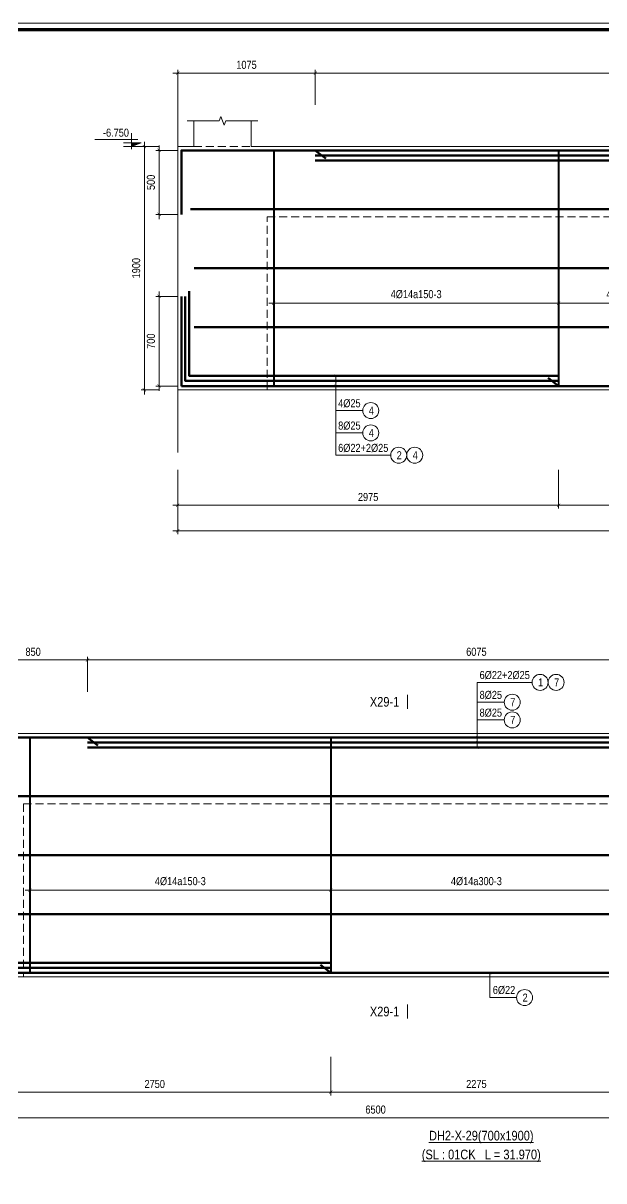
# Model space of a CAD drawing. Header units: millimetres. Extents: x 3014920 to 3563667, y -1638653 to -1356471.
# Drawn here: x 3369106 to 3373641, y -1595356 to -1586316 of the extents above; entities that cross this region are included whole.
import ezdxf
from ezdxf.enums import TextEntityAlignment as Align
from ezdxf.xclip import XClip

# ---------------------------------------------------------------- set-up
doc = ezdxf.new("R2010")
doc.units = ezdxf.units.MM
doc.header["$MEASUREMENT"] = 0
doc.header["$XCLIPFRAME"] = 0
doc.header["$PDMODE"] = 2
for name, pattern in [('6 TANG DIEN HINH 14-15$0$ACAD_ISO10W100', [18, 12, -3, 0, -3]), ('ACAD_ISO04W100', [30, 24, -3, 0, -3]), ('HIDDEN', [0.375, 0.25, -0.125])]:
    doc.linetypes.add(name, pattern=pattern)
doc.layers.get('0').update_dxf_attribs({"lineweight": 9})
doc.layers.get('Defpoints').update_dxf_attribs({"color": 10, "lineweight": 0})
for name, color, linetype, lineweight in [('CDAI', 21, 'Continuous', 40), ('CTHEP', 50, 'Continuous', 50), ('DBAO', 90, 'Continuous', 13), ('DGIONG', 130, 'Continuous', 13), ('HATCH', 154, 'Continuous', 9), ('KTH', 154, 'Continuous', 9), ('Net khuat', 8, 'HIDDEN', 13), ('TEXT', 7, 'Continuous', 15), ('TRUC', 251, 'ACAD_ISO04W100', 9)]:
    doc.layers.add(name, color=color, linetype=linetype, lineweight=lineweight)
doc.styles.add('Star-HelCon', font='VHELVCN_0.TTF')
doc.styles.add('TTP-HelCon', font='VHELVCN_0.TTF')
doc.styles.add('VNI-HELVE-CONDENSE', font='VHELVCN_0.TTF')
doc.dimstyles.new('kc-25', dxfattribs={"dimtxt": 62.5, "dimasz": 20, "dimexe": 20, "dimexo": 50, "dimgap": 25, "dimtad": 3, "dimdec": 0, "dimzin": 0, "dimdsep": 46, "dimtxsty": 'VNI-HELVE-CONDENSE', "dimblk": 'DIM', "dimcen": 2.5, "dimclrd": 256, "dimclre": 154, "dimclrt": 7, "dimaunit": 1, "dimadec": 0, "dimazin": 0, "dimtfac": 1, "dimtdec": 0, "dimtix": 1, "dimtmove": 0, "dimatfit": 3, "dimldrblk": 'DOT', "dimfxl": 1, "dimtolj": 1, "dimtzin": 0, "dimarcsym": 0})
doc.dimstyles.new('TTP-25', dxfattribs={"dimscale": 25, "dimtxt": 2.5, "dimasz": 1, "dimexe": 1, "dimexo": 1, "dimgap": 0.09, "dimtad": 0, "dimdec": 4, "dimrnd": 1, "dimzin": 9, "dimdsep": 46, "dimtxsty": 'TTP-HelCon', "dimblk": 'ARCHTICK', "dimcen": 0.09, "dimdle": 1.5, "dimclrd": 256, "dimclre": 256, "dimclrt": 7, "dimadec": 0, "dimazin": 0, "dimtfac": 1, "dimtdec": 4, "dimtmove": 0, "dimatfit": 3, "dimldrblk": 'ARCHTICK', "dimfxl": 1, "dimtvp": 1, "dimtolj": 1, "dimtzin": 0, "dimarcsym": 0})

# ---------------------------------------------------------------- blocks, each defined once
blk = doc.blocks.new('_ArchTick')
at = {"color": 0, "linetype": 'ByBlock', "const_width": 0.15}
blk.add_lwpolyline([(-0.5, -0.5), (0.5, 0.5)], dxfattribs=at)
blk = doc.blocks.new('*D2374')
at = {"layer": 'Defpoints', "color": 0, "transparency": 16777216}
for p in [(136, 25), (0, -1875), (136, -1875)]:
    blk.add_point(p, dxfattribs=at)
at = {"layer": 'KTH', "lineweight": -2, "transparency": 16777216}
for p, q in [((111, 25), (-25, 25)), ((0, 62.5), (0, -1912.5)), ((111, -1875), (-25, -1875))]:
    blk.add_line(p, q, dxfattribs=at)
at = {"layer": 'KTH', "lineweight": -2, "transparency": 16777216, "xscale": 25, "yscale": 25, "zscale": 25}
for p, rotation in [((0, 25), 90), ((0, -1875), 270)]:
    blk.add_blockref('_ArchTick', p, dxfattribs=dict(at, rotation=rotation))
at = {"layer": 'KTH', "color": 7, "transparency": 16777216, "insert": (-63.8, -925), "char_height": 62.5, "attachment_point": 5, "rotation": 90, "style": 'TTP-HelCon'}
blk.add_mtext('\\A1;1900', dxfattribs=at)
blk = doc.blocks.new('CODE')
at = {"layer": 'DBAO'}
for p, q in [((-62.5, -20), (-62.5, 105)), ((-62.5, 0), (-137.5, 30)), ((-137.5, 30), (0, 30)), ((-137.5, 0), (0, 0)), ((-112.5, 55), (223.6, 55))]:
    blk.add_line(p, q, dxfattribs=at)
at = {"layer": 'HATCH', "color": 1}
blk.add_solid([(-62.5, 0), (-137.5, 30), (-62.5, 30)], dxfattribs=at)
blk = doc.blocks.new('*D2375')
at = {"layer": 'Defpoints', "color": 0, "transparency": 16777216}
for p in [(260.4, -2475), (3235.4, -2475), (3235.4, -2776)]:
    blk.add_point(p, dxfattribs=at)
at = {"layer": 'KTH', "lineweight": -2, "transparency": 16777216}
for p, q in [((260.4, -2500), (260.4, -2801)), ((3235.4, -2500), (3235.4, -2801)), ((222.9, -2776), (3272.9, -2776))]:
    blk.add_line(p, q, dxfattribs=at)
at = {"layer": 'KTH', "lineweight": -2, "transparency": 16777216, "xscale": 25, "yscale": 25, "zscale": 25, "rotation": 180}
blk.add_blockref('_ArchTick', (260.4, -2776), dxfattribs=at)
at = {"layer": 'KTH', "lineweight": -2, "transparency": 16777216, "xscale": 25, "yscale": 25, "zscale": 25}
blk.add_blockref('_ArchTick', (3235.4, -2776), dxfattribs=at)
at = {"layer": 'KTH', "color": 7, "transparency": 16777216, "insert": (1747.9, -2712.2), "char_height": 62.5, "attachment_point": 5, "style": 'TTP-HelCon'}
blk.add_mtext('\\A1;2975', dxfattribs=at)
blk = doc.blocks.new('*D2380')
at = {"layer": 'Defpoints', "color": 0, "transparency": 16777216}
for p in [(9680.9, -2776), (16180.9, -2776), (16180.9, -2976)]:
    blk.add_point(p, dxfattribs=at)
at = {"layer": 'KTH', "lineweight": -2, "transparency": 16777216}
for p, q in [((9680.9, -2801), (9680.9, -3001)), ((16180.9, -2801), (16180.9, -3001)), ((9643.4, -2976), (16218.4, -2976))]:
    blk.add_line(p, q, dxfattribs=at)
at = {"layer": 'KTH', "lineweight": -2, "transparency": 16777216, "xscale": 25, "yscale": 25, "zscale": 25, "rotation": 180}
blk.add_blockref('_ArchTick', (9680.9, -2976), dxfattribs=at)
at = {"layer": 'KTH', "lineweight": -2, "transparency": 16777216, "xscale": 25, "yscale": 25, "zscale": 25}
blk.add_blockref('_ArchTick', (16180.9, -2976), dxfattribs=at)
at = {"layer": 'KTH', "color": 7, "transparency": 16777216, "insert": (12930.9, -2912.2), "char_height": 62.5, "attachment_point": 5, "style": 'TTP-HelCon'}
blk.add_mtext('\\A1;6500', dxfattribs=at)
blk = doc.blocks.new('*D2381')
at = {"layer": 'Defpoints', "color": 0, "transparency": 16777216}
for p in [(260.4, -2776), (9680.9, -2776), (260.4, -2976)]:
    blk.add_point(p, dxfattribs=at)
at = {"layer": 'KTH', "lineweight": -2, "transparency": 16777216}
for p, q in [((260.4, -2801), (260.4, -3001)), ((9680.9, -2801), (9680.9, -3001)), ((9718.4, -2976), (222.9, -2976))]:
    blk.add_line(p, q, dxfattribs=at)
at = {"layer": 'KTH', "lineweight": -2, "transparency": 16777216, "xscale": 25, "yscale": 25, "zscale": 25, "rotation": 180}
blk.add_blockref('_ArchTick', (260.4, -2976), dxfattribs=at)
at = {"layer": 'KTH', "lineweight": -2, "transparency": 16777216, "xscale": 25, "yscale": 25, "zscale": 25}
blk.add_blockref('_ArchTick', (9680.9, -2976), dxfattribs=at)
at = {"layer": 'KTH', "color": 7, "transparency": 16777216, "insert": (4970.7, -2912.2), "char_height": 62.5, "attachment_point": 5, "style": 'TTP-HelCon'}
blk.add_mtext('\\A1;9420', dxfattribs=at)
blk = doc.blocks.new('*D2382')
at = {"layer": 'Defpoints', "color": 0, "transparency": 16777216}
for p in [(3235.4, -2475), (4380.9, -2475), (3235.4, -2776)]:
    blk.add_point(p, dxfattribs=at)
at = {"layer": 'KTH', "lineweight": -2, "transparency": 16777216}
for p, q in [((3235.4, -2500), (3235.4, -2801)), ((4380.9, -2500), (4380.9, -2801)), ((4418.4, -2776), (3197.9, -2776))]:
    blk.add_line(p, q, dxfattribs=at)
at = {"layer": 'KTH', "lineweight": -2, "transparency": 16777216, "xscale": 25, "yscale": 25, "zscale": 25, "rotation": 180}
blk.add_blockref('_ArchTick', (3235.4, -2776), dxfattribs=at)
at = {"layer": 'KTH', "lineweight": -2, "transparency": 16777216, "xscale": 25, "yscale": 25, "zscale": 25}
blk.add_blockref('_ArchTick', (4380.9, -2776), dxfattribs=at)
at = {"layer": 'KTH', "color": 7, "transparency": 16777216, "insert": (3808.2, -2712.2), "char_height": 62.5, "attachment_point": 5, "style": 'TTP-HelCon'}
blk.add_mtext('\\A1;1145', dxfattribs=at)
blk = doc.blocks.new('*D2339')
at = {"layer": 'Defpoints', "color": 0, "transparency": 16777216}
for p in [(9830.9, -2475), (12580.9, -2475), (12580.9, -2776)]:
    blk.add_point(p, dxfattribs=at)
at = {"layer": 'KTH', "lineweight": -2, "transparency": 16777216}
for p, q in [((9830.9, -2500), (9830.9, -2801)), ((12580.9, -2500), (12580.9, -2801)), ((9793.4, -2776), (12618.4, -2776))]:
    blk.add_line(p, q, dxfattribs=at)
at = {"layer": 'KTH', "lineweight": -2, "transparency": 16777216, "xscale": 25, "yscale": 25, "zscale": 25, "rotation": 180}
blk.add_blockref('_ArchTick', (9830.9, -2776), dxfattribs=at)
at = {"layer": 'KTH', "lineweight": -2, "transparency": 16777216, "xscale": 25, "yscale": 25, "zscale": 25}
blk.add_blockref('_ArchTick', (12580.9, -2776), dxfattribs=at)
at = {"layer": 'KTH', "color": 7, "transparency": 16777216, "insert": (11205.9, -2712.2), "char_height": 62.5, "attachment_point": 5, "style": 'TTP-HelCon'}
blk.add_mtext('\\A1;2750', dxfattribs=at)
blk = doc.blocks.new('*D2341')
at = {"layer": 'Defpoints', "color": 0, "transparency": 16777216}
for p in [(12580.9, -2475), (14855.9, -2475), (12580.9, -2776)]:
    blk.add_point(p, dxfattribs=at)
at = {"layer": 'KTH', "lineweight": -2, "transparency": 16777216}
for p, q in [((12580.9, -2500), (12580.9, -2801)), ((14855.9, -2500), (14855.9, -2801)), ((14893.4, -2776), (12543.4, -2776))]:
    blk.add_line(p, q, dxfattribs=at)
at = {"layer": 'KTH', "lineweight": -2, "transparency": 16777216, "xscale": 25, "yscale": 25, "zscale": 25, "rotation": 180}
blk.add_blockref('_ArchTick', (12580.9, -2776), dxfattribs=at)
at = {"layer": 'KTH', "lineweight": -2, "transparency": 16777216, "xscale": 25, "yscale": 25, "zscale": 25}
blk.add_blockref('_ArchTick', (14855.9, -2776), dxfattribs=at)
at = {"layer": 'KTH', "color": 7, "transparency": 16777216, "insert": (13718.4, -2712.2), "char_height": 62.5, "attachment_point": 5, "style": 'TTP-HelCon'}
blk.add_mtext('\\A1;2275', dxfattribs=at)
blk = doc.blocks.new('DIM')
h = blk.add_hatch(color=1)
h.paths.add_polyline_path([(0.49, 0.29, 1), (0.29, 0.49), (-0.19, 0), (0.19, 0)])
h.paths.add_polyline_path([(0.19, 0), (-0.19, 0), (-0.49, -0.29, 1), (-0.29, -0.49)])
at = {"color": 9}
for p, q in [((-0.19, 0), (-1.5, 0)), ((0.19, 0), (1.5, 0))]:
    blk.add_line(p, q, dxfattribs=at)
at = {"color": 1}
for p, q in [((-0.49, -0.29), (0.29, 0.49)), ((-0.29, -0.49), (0.49, 0.29)), ((-0.19, 0), (0.19, 0))]:
    blk.add_line(p, q, dxfattribs=at)
blk.add_arc((-0.39, -0.39), 0.138, 135, 315, dxfattribs=at)
blk = doc.blocks.new('*D2345')
at = {"layer": 'Defpoints', "color": 0, "transparency": 16777216}
for p in [(3235.4, -701.8), (4380.9, -701.8), (4380.9, -1198.9)]:
    blk.add_point(p, dxfattribs=at)
at = {"layer": 'KTH', "lineweight": -2, "transparency": 16777216}
for p, q in [((3235.4, -726.8), (3235.4, -1223.9)), ((4380.9, -726.8), (4380.9, -1223.9)), ((3197.9, -1198.9), (4418.4, -1198.9))]:
    blk.add_line(p, q, dxfattribs=at)
at = {"layer": 'KTH', "lineweight": -2, "transparency": 16777216, "xscale": 25, "yscale": 25, "zscale": 25, "rotation": 180}
blk.add_blockref('_ArchTick', (3235.4, -1198.9), dxfattribs=at)
at = {"layer": 'KTH', "lineweight": -2, "transparency": 16777216, "xscale": 25, "yscale": 25, "zscale": 25}
blk.add_blockref('_ArchTick', (4380.9, -1198.9), dxfattribs=at)
at = {"layer": 'KTH', "color": 7, "transparency": 16777216, "insert": (3808.2, -1129), "char_height": 62.5, "attachment_point": 5, "style": 'TTP-HelCon'}
blk.add_mtext('\\A1;4Þ14a300-3', dxfattribs=at)
blk = doc.blocks.new('*D2346')
at = {"layer": 'Defpoints', "color": 0, "transparency": 16777216}
for p in [(1010.4, -701.8), (3235.4, -701.8), (1010.4, -1198.9)]:
    blk.add_point(p, dxfattribs=at)
at = {"layer": 'KTH', "lineweight": -2, "transparency": 16777216}
for p, q in [((1010.4, -726.8), (1010.4, -1223.9)), ((3235.4, -726.8), (3235.4, -1223.9)), ((3272.9, -1198.9), (972.9, -1198.9))]:
    blk.add_line(p, q, dxfattribs=at)
at = {"layer": 'KTH', "lineweight": -2, "transparency": 16777216, "xscale": 25, "yscale": 25, "zscale": 25, "rotation": 180}
blk.add_blockref('_ArchTick', (1010.4, -1198.9), dxfattribs=at)
at = {"layer": 'KTH', "lineweight": -2, "transparency": 16777216, "xscale": 25, "yscale": 25, "zscale": 25}
blk.add_blockref('_ArchTick', (3235.4, -1198.9), dxfattribs=at)
at = {"layer": 'KTH', "color": 7, "transparency": 16777216, "insert": (2122.9, -1129), "char_height": 62.5, "attachment_point": 5, "style": 'TTP-HelCon'}
blk.add_mtext('\\A1;4Þ14a150-3', dxfattribs=at)
blk = doc.blocks.new('*D2348')
at = {"layer": 'Defpoints', "color": 0, "transparency": 16777216}
for p in [(1335.4, 599), (260.4, 325), (1335.4, 325)]:
    blk.add_point(p, dxfattribs=at)
at = {"layer": 'KTH', "lineweight": -2, "transparency": 16777216}
for p, q in [((222.9, 599), (1372.9, 599)), ((260.4, 350), (260.4, 624)), ((1335.4, 350), (1335.4, 624))]:
    blk.add_line(p, q, dxfattribs=at)
at = {"layer": 'KTH', "lineweight": -2, "transparency": 16777216, "xscale": 25, "yscale": 25, "zscale": 25, "rotation": 180}
blk.add_blockref('_ArchTick', (260.4, 599), dxfattribs=at)
at = {"layer": 'KTH', "lineweight": -2, "transparency": 16777216, "xscale": 25, "yscale": 25, "zscale": 25}
blk.add_blockref('_ArchTick', (1335.4, 599), dxfattribs=at)
at = {"layer": 'KTH', "color": 7, "transparency": 16777216, "insert": (797.9, 662.8), "char_height": 62.5, "attachment_point": 5, "style": 'TTP-HelCon'}
blk.add_mtext('\\A1;1075', dxfattribs=at)
blk = doc.blocks.new('*D2349')
at = {"layer": 'Defpoints', "color": 0, "transparency": 16777216}
for p in [(1335.4, 599), (1335.4, 325), (6280.9, 325)]:
    blk.add_point(p, dxfattribs=at)
at = {"layer": 'KTH', "lineweight": -2, "transparency": 16777216}
for p, q in [((6318.4, 599), (1297.9, 599)), ((1335.4, 350), (1335.4, 624)), ((6280.9, 350), (6280.9, 624))]:
    blk.add_line(p, q, dxfattribs=at)
at = {"layer": 'KTH', "lineweight": -2, "transparency": 16777216, "xscale": 25, "yscale": 25, "zscale": 25, "rotation": 180}
blk.add_blockref('_ArchTick', (1335.4, 599), dxfattribs=at)
at = {"layer": 'KTH', "lineweight": -2, "transparency": 16777216, "xscale": 25, "yscale": 25, "zscale": 25}
blk.add_blockref('_ArchTick', (6280.9, 599), dxfattribs=at)
at = {"layer": 'KTH', "color": 7, "transparency": 16777216, "insert": (3808.2, 662.8), "char_height": 62.5, "attachment_point": 5, "style": 'TTP-HelCon'}
blk.add_mtext('\\A1;4945', dxfattribs=at)
blk = doc.blocks.new('*D2353')
at = {"layer": 'Defpoints', "color": 0, "transparency": 16777216}
for p in [(10230.9, -701.8), (12580.9, -701.8), (10230.9, -1198.9)]:
    blk.add_point(p, dxfattribs=at)
at = {"layer": 'KTH', "lineweight": -2, "transparency": 16777216}
for p, q in [((10230.9, -726.8), (10230.9, -1223.9)), ((12580.9, -726.8), (12580.9, -1223.9)), ((12618.4, -1198.9), (10193.4, -1198.9))]:
    blk.add_line(p, q, dxfattribs=at)
at = {"layer": 'KTH', "lineweight": -2, "transparency": 16777216, "xscale": 25, "yscale": 25, "zscale": 25, "rotation": 180}
blk.add_blockref('_ArchTick', (10230.9, -1198.9), dxfattribs=at)
at = {"layer": 'KTH', "lineweight": -2, "transparency": 16777216, "xscale": 25, "yscale": 25, "zscale": 25}
blk.add_blockref('_ArchTick', (12580.9, -1198.9), dxfattribs=at)
at = {"layer": 'KTH', "color": 7, "transparency": 16777216, "insert": (11405.9, -1129), "char_height": 62.5, "attachment_point": 5, "style": 'TTP-HelCon'}
blk.add_mtext('\\A1;4Þ14a150-3', dxfattribs=at)
blk = doc.blocks.new('*D2354')
at = {"layer": 'Defpoints', "color": 0, "transparency": 16777216}
for p in [(12580.9, -701.8), (14855.9, -701.8), (14855.9, -1198.9)]:
    blk.add_point(p, dxfattribs=at)
at = {"layer": 'KTH', "lineweight": -2, "transparency": 16777216}
for p, q in [((12580.9, -726.8), (12580.9, -1223.9)), ((14855.9, -726.8), (14855.9, -1223.9)), ((12543.4, -1198.9), (14893.4, -1198.9))]:
    blk.add_line(p, q, dxfattribs=at)
at = {"layer": 'KTH', "lineweight": -2, "transparency": 16777216, "xscale": 25, "yscale": 25, "zscale": 25, "rotation": 180}
blk.add_blockref('_ArchTick', (12580.9, -1198.9), dxfattribs=at)
at = {"layer": 'KTH', "lineweight": -2, "transparency": 16777216, "xscale": 25, "yscale": 25, "zscale": 25}
blk.add_blockref('_ArchTick', (14855.9, -1198.9), dxfattribs=at)
at = {"layer": 'KTH', "color": 7, "transparency": 16777216, "insert": (13718.4, -1129), "char_height": 62.5, "attachment_point": 5, "style": 'TTP-HelCon'}
blk.add_mtext('\\A1;4Þ14a300-3', dxfattribs=at)
blk = doc.blocks.new('*D2358')
at = {"layer": 'Defpoints', "color": 0, "transparency": 16777216}
for p in [(16755.9, 599), (10680.9, 325), (16755.9, 325)]:
    blk.add_point(p, dxfattribs=at)
at = {"layer": 'KTH', "lineweight": -2, "transparency": 16777216}
for p, q in [((10643.4, 599), (16793.4, 599)), ((10680.9, 350), (10680.9, 624)), ((16755.9, 350), (16755.9, 624))]:
    blk.add_line(p, q, dxfattribs=at)
at = {"layer": 'KTH', "lineweight": -2, "transparency": 16777216, "xscale": 25, "yscale": 25, "zscale": 25, "rotation": 180}
blk.add_blockref('_ArchTick', (10680.9, 599), dxfattribs=at)
at = {"layer": 'KTH', "lineweight": -2, "transparency": 16777216, "xscale": 25, "yscale": 25, "zscale": 25}
blk.add_blockref('_ArchTick', (16755.9, 599), dxfattribs=at)
at = {"layer": 'KTH', "color": 7, "transparency": 16777216, "insert": (13718.4, 662.8), "char_height": 62.5, "attachment_point": 5, "style": 'TTP-HelCon'}
blk.add_mtext('\\A1;6075', dxfattribs=at)
blk = doc.blocks.new('*D2359')
at = {"layer": 'Defpoints', "color": 0, "transparency": 16777216}
for p in [(10680.9, 599), (9830.9, 325), (10680.9, 325)]:
    blk.add_point(p, dxfattribs=at)
at = {"layer": 'KTH', "lineweight": -2, "transparency": 16777216}
for p, q in [((9793.4, 599), (10718.4, 599)), ((9830.9, 350), (9830.9, 624)), ((10680.9, 350), (10680.9, 624))]:
    blk.add_line(p, q, dxfattribs=at)
at = {"layer": 'KTH', "lineweight": -2, "transparency": 16777216, "xscale": 25, "yscale": 25, "zscale": 25, "rotation": 180}
blk.add_blockref('_ArchTick', (9830.9, 599), dxfattribs=at)
at = {"layer": 'KTH', "lineweight": -2, "transparency": 16777216, "xscale": 25, "yscale": 25, "zscale": 25}
blk.add_blockref('_ArchTick', (10680.9, 599), dxfattribs=at)
at = {"layer": 'KTH', "color": 7, "transparency": 16777216, "insert": (10255.9, 662.8), "char_height": 62.5, "attachment_point": 5, "style": 'TTP-HelCon'}
blk.add_mtext('\\A1;850', dxfattribs=at)
blk = doc.blocks.new('*D2336')
at = {"layer": 'Defpoints', "color": 0, "transparency": 16777216}
for p in [(290, -5), (115.1, -504.9), (290, -504.9)]:
    blk.add_point(p, dxfattribs=at)
at = {"layer": 'KTH', "lineweight": -2, "transparency": 16777216}
for p, q in [((115.1, 32.5), (115.1, -542.4)), ((265, -5), (90.1, -5)), ((265, -504.9), (90.1, -504.9))]:
    blk.add_line(p, q, dxfattribs=at)
at = {"layer": 'KTH', "lineweight": -2, "transparency": 16777216, "xscale": 25, "yscale": 25, "zscale": 25}
for p, rotation in [((115.1, -5), 90), ((115.1, -504.9), 270)]:
    blk.add_blockref('_ArchTick', p, dxfattribs=dict(at, rotation=rotation))
at = {"layer": 'KTH', "color": 7, "transparency": 16777216, "insert": (51.3, -254.9), "char_height": 62.5, "attachment_point": 5, "rotation": 90, "style": 'TTP-HelCon'}
blk.add_mtext('\\A1;500', dxfattribs=at)
blk = doc.blocks.new('*D2337')
at = {"layer": 'Defpoints', "color": 0, "transparency": 16777216}
for p in [(290, -1145), (115.1, -1845), (290, -1845)]:
    blk.add_point(p, dxfattribs=at)
at = {"layer": 'KTH', "lineweight": -2, "transparency": 16777216}
for p, q in [((265, -1145), (90.1, -1145)), ((115.1, -1107.5), (115.1, -1882.5)), ((265, -1845), (90.1, -1845))]:
    blk.add_line(p, q, dxfattribs=at)
at = {"layer": 'KTH', "lineweight": -2, "transparency": 16777216, "xscale": 25, "yscale": 25, "zscale": 25}
for p, rotation in [((115.1, -1145), 90), ((115.1, -1845), 270)]:
    blk.add_blockref('_ArchTick', p, dxfattribs=dict(at, rotation=rotation))
at = {"layer": 'KTH', "color": 7, "transparency": 16777216, "insert": (51.3, -1495), "char_height": 62.5, "attachment_point": 5, "rotation": 90, "style": 'TTP-HelCon'}
blk.add_mtext('\\A1;700', dxfattribs=at)
blk = doc.blocks.new('MC')
at = {"layer": 'CTHEP', "const_width": 10, "elevation": 0}
blk.add_lwpolyline([(36, 150), (36, 0)], dxfattribs=at)
at = {"layer": 'TEXT', "style": 'TTP-HelCon'}
blk.add_attdef('A', text='', height=100, dxfattribs=at).set_placement((-50, 26), align=Align.RIGHT)
blk = doc.blocks.new('*D2220')
at = {"layer": 'Defpoints', "color": 0, "transparency": 16777216}
for p in [(27650, -2885), (37150, -2885), (27650, -3085)]:
    blk.add_point(p, dxfattribs=at)
at = {"layer": 'KTH', "lineweight": -2, "transparency": 16777216}
for p, q in [((27650, -2910), (27650, -3110)), ((37150, -2910), (37150, -3110)), ((37187.5, -3085), (27612.5, -3085))]:
    blk.add_line(p, q, dxfattribs=at)
at = {"layer": 'KTH', "lineweight": -2, "transparency": 16777216, "xscale": 25, "yscale": 25, "zscale": 25, "rotation": 180}
blk.add_blockref('_ArchTick', (27650, -3085), dxfattribs=at)
at = {"layer": 'KTH', "lineweight": -2, "transparency": 16777216, "xscale": 25, "yscale": 25, "zscale": 25}
blk.add_blockref('_ArchTick', (37150, -3085), dxfattribs=at)
at = {"layer": 'KTH', "color": 7, "transparency": 16777216, "insert": (32400, -3021.1), "char_height": 62.5, "attachment_point": 5, "style": 'TTP-HelCon'}
blk.add_mtext('\\A1;9500', dxfattribs=at)
blk = doc.blocks.new('CHG_XX_Khung ten')
blk.add_lwpolyline([(15, 579), (826, 579), (826, 15), (15, 15)], close=True)
at = {"color": 4, "linetype": 'Continuous', "const_width": 1}
blk.add_lwpolyline([(17, 577), (824, 577), (824, 17), (17, 17)], close=True, dxfattribs=at)
blk = doc.blocks.new('2X-29')
at = {"layer": 'CDAI', "elevation": 0}
for points in [[(1010.43807, -5), (1010.43807, -1845)], [(3235.43807, -5), (3235.43807, -1845)], [(10230.89267, -5), (10230.89267, -1845)], [(12580.89267, -5), (12580.89267, -1845)]]:
    blk.add_lwpolyline(points, dxfattribs=at)
at = {"layer": 'CTHEP'}
for p, q in [((1416.86396, -69.5255), (1335.43807, -5)), ((10762.31857, -69.5255), (10680.89267, -5)), ((32130.8927, -465), (360.43806, -465)), ((32130.8927, -925), (390.43806, -925)), ((289.97982, -1845), (289.97982, -1145)), ((32130.8927, -1385), (390.43806, -1385)), ((3154.01218, -1780.4745), (3235.43807, -1845)), ((12499.46678, -1780.4745), (12580.89267, -1845))]:
    blk.add_line(p, q, dxfattribs=at)
at = {"layer": 'CTHEP', "elevation": 0}
for points in [[(289.97982, -504.86181), (289.97982, -5), (32200.89431, -5), (32200.89431, -504.98415)], [(1335.43807, -45), (6280.89266, -45)], [(1335.43807, -85), (6280.89266, -85)], [(10680.89267, -45), (16755.89266, -45)], [(10680.89267, -85), (16755.89266, -85)], [(319.52157, -1145), (319.52157, -1805), (3235.43807, -1805)], [(349.06333, -1105), (349.06333, -1765), (3235.43807, -1765)], [(12580.89267, -1765), (4380.89266, -1765)], [(12580.89267, -1805), (4380.89266, -1805)], [(289.97982, -1845), (32200.89431, -1845)]]:
    blk.add_lwpolyline(points, dxfattribs=at)
at = {"layer": 'DBAO', "linetype": 'Continuous'}
for p, q in [((385.43806, 225), (385.43806, 25)), ((835.43806, 225), (835.43806, 25)), ((260.43806, 25), (385.43806, 25)), ((835.43806, 25), (6780.89431, 25)), ((9980.89431, 25), (17455.89267, 25))]:
    blk.add_line(p, q, dxfattribs=at)
at = {"layer": 'DBAO'}
blk.add_line((260.43806, 25), (260.43806, -1875), dxfattribs=at)
at = {"layer": 'DBAO', "linetype": 'Continuous', "elevation": 0, "flags": 128}
blk.add_lwpolyline([(32230.89431, -1875), (258.43806, -1875)], dxfattribs=at)
at = {"layer": 'DGIONG', "linetype": 'Continuous', "elevation": 0, "flags": 128}
blk.add_lwpolyline([(885.43806, 225), (635.43806, 225), (622.93806, 190.65653), (597.93806, 259.34347), (585.43806, 225), (335.43806, 225)], dxfattribs=at)
at = {"layer": 'DGIONG'}
for centre in [(14216.27034, 424.32), (14341.27034, 424.32), (13998.38084, 269.33899), (13998.381, 130.83821), (1768.7591, -2036.87684), (14095.05017, -2037.04426), (1768.7591, -2211.15184), (1986.6486, -2385.42684), (2111.6486, -2385.42684)]:
    blk.add_circle(centre, 62.5, dxfattribs=at)
at = {"layer": 'Net khuat', "ltscale": 250}
for p, q in [((385.43806, 25), (835.43806, 25)), ((960.43807, -1875), (960.43807, -525)), ((960.43807, -525), (6580.89267, -525)), ((10180.89267, -525), (17330.89267, -525)), ((10180.89267, -525), (10180.89267, -1875))]:
    blk.add_line(p, q, dxfattribs=at)
at = {"layer": 'TRUC', "linetype": '6 TANG DIEN HINH 14-15$0$ACAD_ISO10W100', "ltscale": 1250, "elevation": 0}
blk.add_lwpolyline([(260.43806, 585.5), (260.43806, -2364)], dxfattribs=at)
ref = blk.add_blockref('MC', (13153.13725, 329.18484), dxfattribs=dict(xscale=-0.75, yscale=0.75, zscale=0.75, rotation=180))
ref.add_attrib('A', 'X29-1', dxfattribs={"layer": 'TEXT', "height": 75, "style": 'TTP-HelCon'}).set_placement((13115.63725, 235.05441), align=Align.RIGHT)
ref = blk.add_blockref('MC', (13153.13725, -2089.41659), dxfattribs=dict(xscale=-0.75, yscale=0.75, zscale=0.75, rotation=180))
ref.add_attrib('A', 'X29-1', dxfattribs={"layer": 'TEXT', "height": 75, "style": 'TTP-HelCon'}).set_placement((13115.63725, -2183.54702), align=Align.RIGHT)
at = {"layer": 'KTH', "linetype": 'Continuous', "xscale": -1}
blk.add_blockref('CODE', (-162.5, 25), dxfattribs=at)
at = {"layer": 'TEXT', "style": 'TTP-HelCon'}
for s, p in [('6Þ22+2Þ25', (13743.46246, 450.17294, 0)), ('8Þ25', (13743.46246, 295.19194, 0)), ('8Þ25', (13743.46262, 156.69115, 0)), ('4Þ25', (1513.84072, -2011.02389, 0)), ('6Þ22', (13846.56194, -2009.1472, 0)), ('8Þ25', (1513.84072, -2185.29889, 0)), ('6Þ22+2Þ25', (1513.84072, -2359.5739, 0))]:
    blk.add_text(s, height=62.5, dxfattribs=at).set_placement(p)
at = {"layer": 'TEXT', "style": 'Star-HelCon'}
for s, p in [('1', (14220.437, 424.32)), ('7', (14345.437, 424.32)), ('7', (14002.5475, 269.33899)), ('7', (14002.54766, 130.83821)), ('4', (1772.92576, -2036.87684)), ('2', (14099.21684, -2037.04426)), ('4', (1772.92576, -2211.15184)), ('2', (1990.81526, -2385.42684)), ('4', (2115.81526, -2385.42684))]:
    blk.add_text(s, height=62.5, dxfattribs=at).set_placement(p, align=Align.MIDDLE)
at = {"layer": 'TEXT', "style": 'TTP-HelCon'}
blk.add_text('-6.750', height=62.5, dxfattribs=at).set_placement((-120.23333, 101.99499), align=Align.RIGHT)
for s, p in [('%%UDH2-X-29(700x1900)', (13756.39267, -3152.69)), ('%%U(SL : 01CK   L = 31.970)', (13756.39267, -3299.5846))]:
    blk.add_text(s, height=75, dxfattribs=at).set_placement(p, align=Align.CENTER)
at = {"layer": 'KTH'}
for base, p1, p2, angle, picture, middle in [((1335.43807, 599.00461), (260.43806, 325), (1335.43807, 325), 180, '*D2348', (797.93806, 662.83794)), ((10680.892674, 599.004608), (9830.888923, 325), (10680.892674, 325), 180, '*D2359', (10255.890799, 662.837941)), ((16755.89266, 599.00461), (10680.89267, 325), (16755.89266, 325), 180, '*D2358', (13718.39267, 662.83794)), ((0, -1875), (136, 25), (136, -1875), 90, '*D2374', (-63.83333, -925)), ((115.14147, -504.86181), (289.97982, -5), (289.97982, -504.86181), 90, '*D2336', (51.30814, -254.9309)), ((115.14147, -1845), (289.97982, -1145), (289.97982, -1845), 90, '*D2337', (51.30814, -1495)), ((3235.43807, -2776.04426), (4380.89266, -2475), (3235.43807, -2475), 180, '*D2382', (3808.16536, -2712.21093)), ((12580.89267, -2776.04426), (14855.89266, -2475), (12580.89267, -2475), 180, '*D2341', (13718.39267, -2712.21093)), ((16180.89431, -2976), (9680.89431, -2776.04426), (16180.89431, -2776.04426), 180, '*D2380', (12930.89431, -2912.16667))]:
    dim = blk.add_linear_dim(base=base, p1=p1, p2=p2, angle=angle, dimstyle='TTP-25', override={"dimtmove": 1}, dxfattribs=at)
    dim.commit()
    dim.dimension.update_dxf_attribs({"geometry": picture, "text_midpoint": middle})
for base, p1, p2, picture, middle in [((1335.43807, 599.00461), (6280.89266, 325), (1335.43807, 325), '*D2349', (3808.16536, 662.83794)), ((3235.43807, -2776.04426), (260.43806, -2475), (3235.43807, -2475), '*D2375', (1747.93806, -2712.21093)), ((12580.89267, -2776.04426), (9830.89266, -2475), (12580.89267, -2475), '*D2339', (11205.89267, -2712.21093)), ((260.4380613356, -2975.9999999863), (9680.8943055817, -2776.0442611733), (260.4380613356, -2776.0442611733), '*D2381', (4970.6661834586, -2912.1666666529))]:
    dim = blk.add_linear_dim(base=base, p1=p1, p2=p2, dimstyle='TTP-25', override={"dimtmove": 1}, dxfattribs=at)
    dim.commit()
    dim.dimension.update_dxf_attribs({"geometry": picture, "text_midpoint": middle})
for base, p1, p2, picture, middle in [((1010.43807, -1198.89712), (3235.43807, -701.76045), (1010.43807, -701.76045), '*D2346', (2122.93807, -1128.98046)), ((10230.88519, -1198.89712), (12580.88519, -701.76045), (10230.88519, -701.76045), '*D2353', (11405.88519, -1128.98046))]:
    dim = blk.add_linear_dim(base=base, p1=p1, p2=p2, angle=180, text='4Þ14a150-3', dimstyle='TTP-25', override={"dimtmove": 1}, dxfattribs=at)
    dim.commit()
    dim.dimension.update_dxf_attribs({"geometry": picture, "text_midpoint": middle})
for base, p1, p2, picture, middle in [((4380.89266, -1198.89712), (3235.43807, -701.76045), (4380.89266, -701.76045), '*D2345', (3808.16536, -1128.98046)), ((14855.89266, -1198.89712), (12580.88519, -701.76045), (14855.89266, -701.76045), '*D2354', (13718.38892, -1128.98046))]:
    dim = blk.add_linear_dim(base=base, p1=p1, p2=p2, text='4Þ14a300-3', dimstyle='TTP-25', override={"dimtmove": 1}, dxfattribs=at)
    dim.commit()
    dim.dimension.update_dxf_attribs({"geometry": picture, "text_midpoint": middle})
at = {"layer": 'DGIONG'}
for points in [[(13724.95075, -5), (13724.95043, 424.32), (14153.77034, 424.32)], [(13724.95079, -45), (13724.95043, 269.33899), (13935.88084, 269.33899)], [(13724.95095, -85), (13724.95059, 130.83821), (13935.881, 130.83821)], [(1495.32893, -1765), (1495.32869, -2036.87684), (1706.2591, -2036.87684)], [(1495.32905, -1805), (1495.32869, -2211.15184), (1706.2591, -2211.15184)], [(1495.32901, -1845), (1495.32869, -2385.42684), (1924.1486, -2385.42684)], [(13823.55017, -1845), (13823.54991, -2037.04426), (14032.55017, -2037.04426)]]:
    blk.add_leader(points, dimstyle='kc-25', override={"dimtad": 0, "dimldrblk": 'ArchTick', "dimfxl": 100, "dimarcsym": 1}, dxfattribs=at)
blk = doc.blocks.new('2X-27')
at = {"layer": 'CTHEP'}
for p, q in [((43600.82369, -952.0023), (-1097.24346, -952.0023)), ((43600.82369, -1412.0023), (-1120, -1412.0023)), ((43590.27909, -1872.0023), (-1090, -1872.0023))]:
    blk.add_line(p, q, dxfattribs=at)
for points in [[(11929.54571, -492.0023), (43920.00001, -492.00231), (43920.00001, -992.23503)], [(-1120, -2332.0023), (43920.00001, -2332.0023)]]:
    blk.add_lwpolyline(points, dxfattribs=at)
at = {"layer": 'DBAO', "linetype": 'Continuous', "flags": 128}
blk.add_lwpolyline([(43950, -2362.0023), (-1150, -2362.0023), (-1150, -462.0023)], dxfattribs=at)
at = {"layer": 'KTH'}
dim = blk.add_linear_dim(base=(27650.00195, -3084.96395), p1=(37150.00195, -2885.00821), p2=(27650.00195, -2885.00821), dimstyle='TTP-25', override={"dimtmove": 1}, dxfattribs=at)
dim.commit()
dim.dimension.update_dxf_attribs({"geometry": '*D2220', "text_midpoint": (32400.00195, -3021.13062)})

msp = doc.modelspace()

# ---------------------------------------------------------------- block references
at = {"layer": 'DBAO'}
ref = msp.add_blockref('2X-27', (3347915.32289, -1586472.4967), dxfattribs=at)
XClip(ref).set_block_clipping_path([(-2119.6734147961, -3630.4424896371), (12622.0339631201, 896.875806222)])
ref = msp.add_blockref('2X-29', (3370052.23311, -1587304.50905), dxfattribs=at)
XClip(ref).set_block_clipping_path([(-499.4284207234, -3756.2550680898), (12754.3829857363, 936.6484719219)])
ref = msp.add_blockref('2X-27', (3334818.73441, -1590088.81223), dxfattribs=at)
XClip(ref).set_block_clipping_path([(11544.198188289, -4231.3368673905), (28243.0337641043, 539.301314803)])
ref = msp.add_blockref('2X-29', (3358927.42883, -1591888.12872), dxfattribs=at)
XClip(ref).set_block_clipping_path([(9146.7248501644, -3849.7929370831), (25999.6062992492, 888.4190215264)])

# ---------------------------------------------------------------- next in the draw order: block references
at = {"color": 5, "xscale": 25.92478421704392, "yscale": 25.92478421704392, "zscale": 25.92478421704392}
msp.add_blockref('CHG_XX_Khung ten', (3367442.52377, -1601326.46106), dxfattribs=at)

doc.saveas('drawing.dxf')
